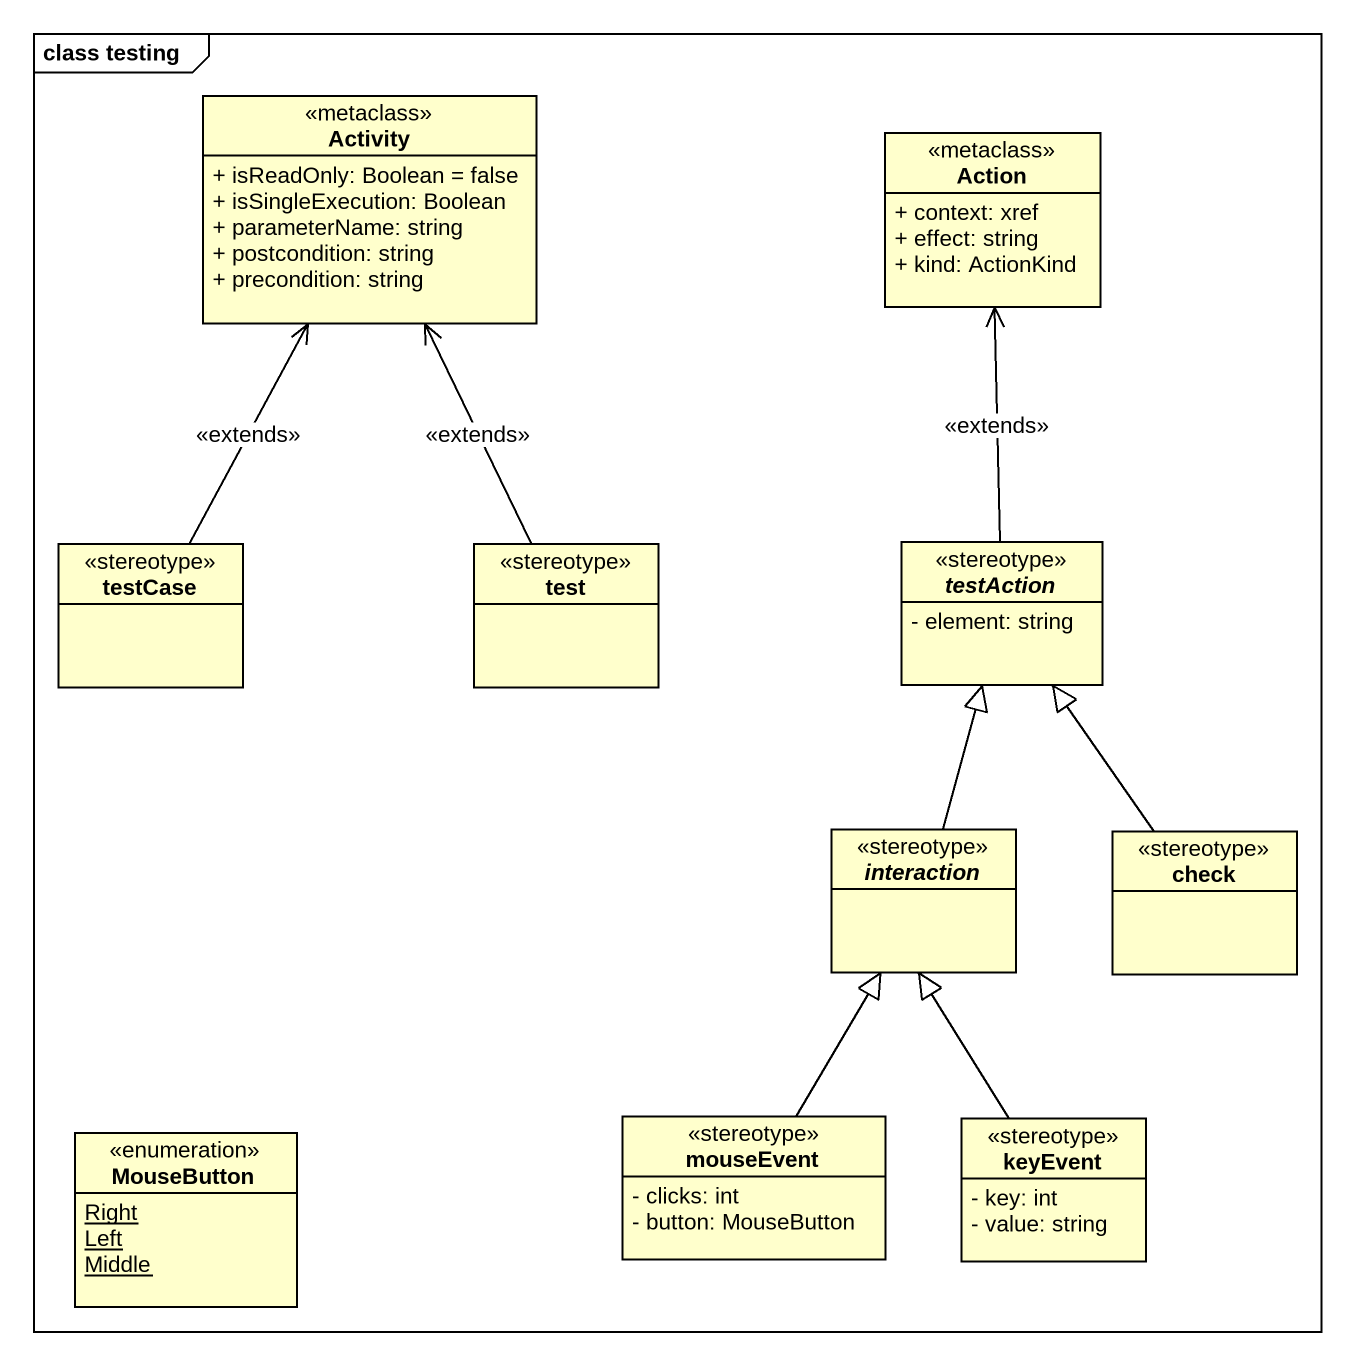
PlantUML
@startuml
mainframe class testing
hide circle
hide empty members
skinparam classAttributeIconSize 0
class Activity <<metaclass>> {
  + isReadOnly: Boolean = false
  + isSingleExecution: Boolean
  + parameterName: string
  + postcondition: string
  + precondition: string
}
class "Action" as Action_ <<metaclass>> {
  + context: xref
  + effect: string
  + kind: ActionKind
}
class testCase <<stereotype>>
class test <<stereotype>>
abstract class testAction <<stereotype>> {
  - element: string
}
abstract class interaction <<stereotype>>
class check <<stereotype>>
enum MouseButton {
  {static} Right
  {static} Left
  {static} Middle
}
class mouseEvent <<stereotype>> {
  - clicks: int
  - button: MouseButton
}
class keyEvent <<stereotype>> {
  - key: int
  - value: string
}
testCase -up-> Activity : <<extends>>
test -up-> Activity : <<extends>>
testAction -up-> Action_ : <<extends>>
interaction -up-|> testAction
check -up-|> testAction
mouseEvent -up-|> interaction
keyEvent -up-|> interaction
@enduml
